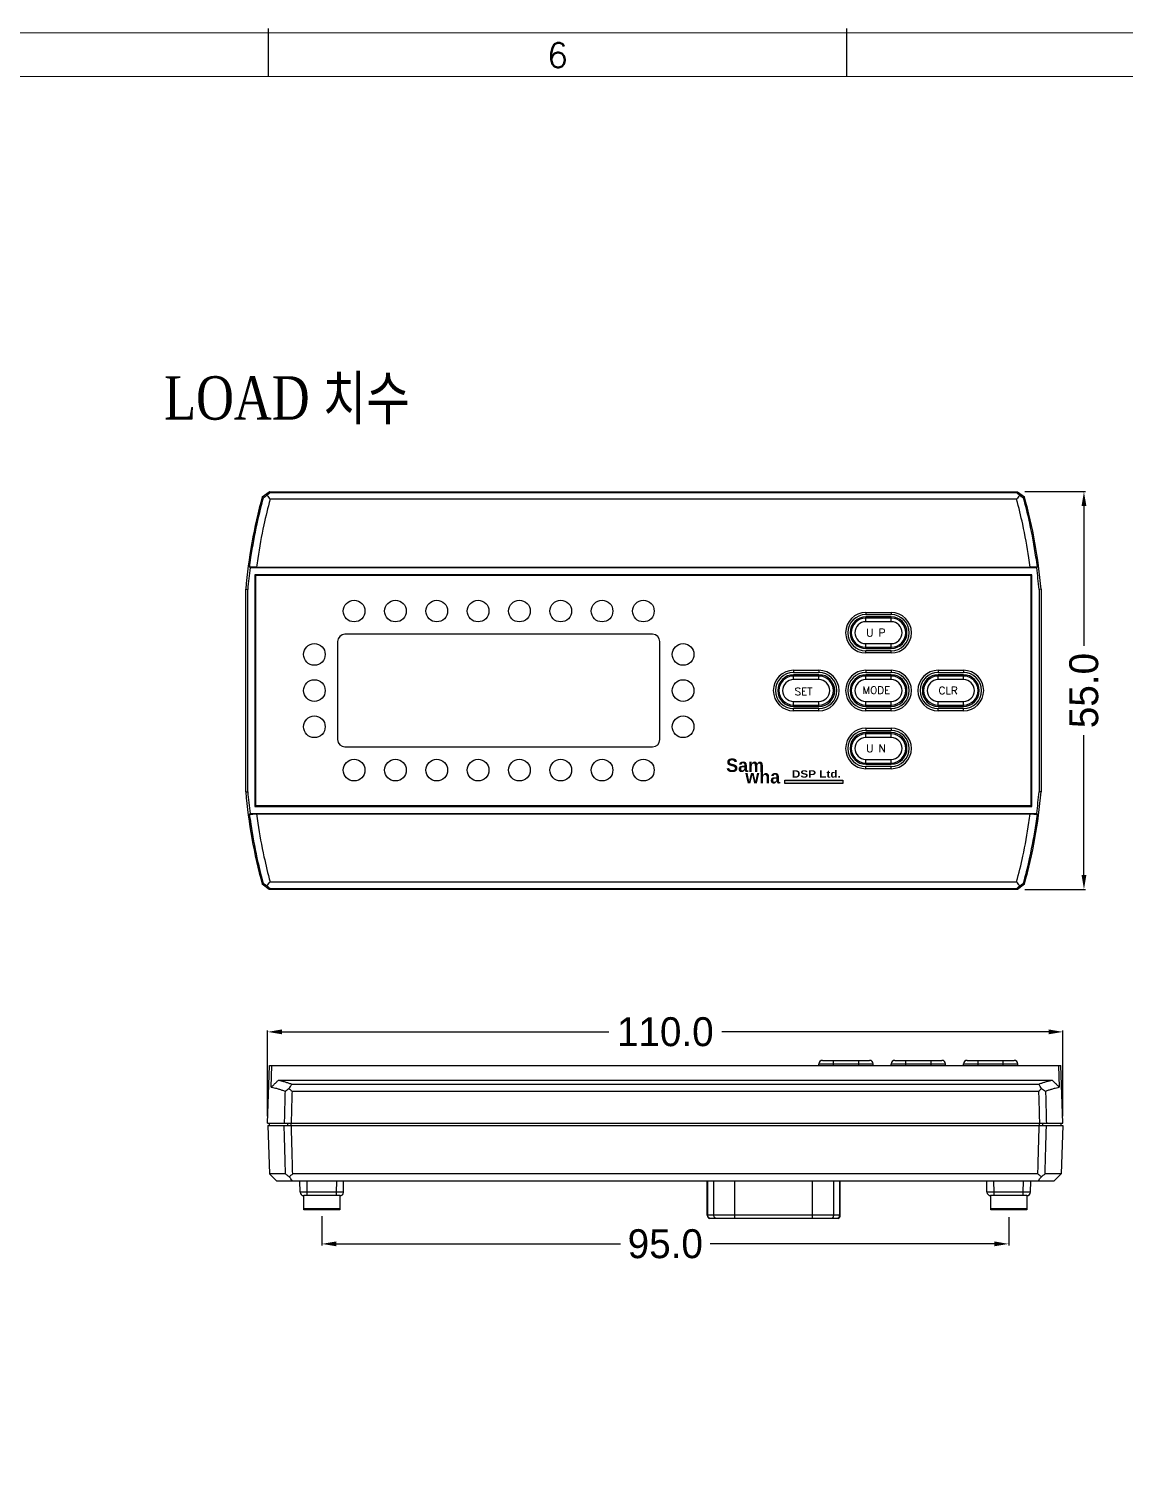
# Model space of a CAD drawing. Header units: millimetres. Extents: x 107 to 2900, y 85 to 3996.
# Drawn here: x 2292.1 to 2443.7, y 3731.3 to 3928.9 of the extents above; entities that cross this region are included whole.
import ezdxf
from ezdxf.enums import TextEntityAlignment as Align

# ---------------------------------------------------------------- set-up
doc = ezdxf.new("R2010")
doc.units = ezdxf.units.MM
for name, color, linetype in [('2', 7, 'Continuous'), ('20', 2, 'Continuous'), ('30', 3, 'Continuous'), ('70', 7, 'Continuous')]:
    doc.layers.add(name, color=color, linetype=linetype)
doc.styles.add('SIMPLEX', font='SIMPLEX')
doc.styles.add('SS', font='batang.ttc', dxfattribs={"width": 0.8})
doc.styles.get("Standard").update_dxf_attribs({"font": 'BareunDotumPro1.ttf'})
doc.styles.add('STYLE2', font='romant.shx')
doc.dimstyles.get("Standard").update_dxf_attribs({"dimtxt": 4, "dimasz": 2, "dimexe": 0.2, "dimexo": 1, "dimgap": 0.09, "dimtad": 0, "dimtoh": 1, "dimdec": 1, "dimzin": 0, "dimdsep": 46, "dimtxsty": 'Standard', "dimcen": -3, "dimadec": 0, "dimazin": 0, "dimtfac": 1, "dimtdec": 1, "dimtofl": 0, "dimtmove": 0, "dimatfit": 3, "dimfxl": 0, "dimtolj": 1, "dimtzin": 0, "dimarcsym": 0})

# ---------------------------------------------------------------- blocks, each defined once
blk = doc.blocks.new('*D43')
at = {"color": 0, "lineweight": -2}
for p, q in [((2429.87, 3864.91), (2438.26, 3864.91)), ((2438.06, 3862.91), (2438.06, 3843.59)), ((2438.06, 3811.91), (2438.06, 3831.22)), ((2429.87, 3809.91), (2438.26, 3809.91))]:
    blk.add_line(p, q, dxfattribs=at)
at = {"color": 0}
for points in [[(2438.4, 3862.91), (2437.73, 3862.91), (2438.06, 3864.91)], [(2437.73, 3811.91), (2438.4, 3811.91), (2438.06, 3809.91)]]:
    blk.add_solid(points, dxfattribs=at)
at = {"layer": 'Defpoints', "color": 0}
for p in [(2428.87, 3864.91), (2428.87, 3809.91), (2438.06, 3809.91)]:
    blk.add_point(p, dxfattribs=at)
at = {"color": 0, "insert": (2438.06, 3837.41), "char_height": 4, "attachment_point": 5, "rotation": 90}
blk.add_mtext('\\A1;55.0', dxfattribs=at)
blk = doc.blocks.new('*D44')
at = {"color": 0, "lineweight": -2}
for p, q in [((2325.16, 3778.58), (2325.16, 3790.42)), ((2327.16, 3790.22), (2372.36, 3790.22)), ((2433.16, 3790.22), (2387.97, 3790.22)), ((2435.16, 3778.58), (2435.16, 3790.42))]:
    blk.add_line(p, q, dxfattribs=at)
at = {"color": 0}
for points in [[(2327.16, 3790.56), (2327.16, 3789.89), (2325.16, 3790.22)], [(2433.16, 3789.89), (2433.16, 3790.56), (2435.16, 3790.22)]]:
    blk.add_solid(points, dxfattribs=at)
at = {"layer": 'Defpoints', "color": 0}
for p in [(2435.16, 3790.22), (2325.16, 3777.58), (2435.16, 3777.58)]:
    blk.add_point(p, dxfattribs=at)
at = {"color": 0, "insert": (2380.16, 3790.22), "char_height": 4, "attachment_point": 5}
blk.add_mtext('\\A1;110.0', dxfattribs=at)
blk = doc.blocks.new('*D45')
at = {"color": 0, "lineweight": -2}
for p, q in [((2332.66, 3764.74), (2332.66, 3760.71)), ((2427.66, 3764.6), (2427.66, 3760.71)), ((2334.66, 3760.91), (2373.98, 3760.91)), ((2425.66, 3760.91), (2386.35, 3760.91))]:
    blk.add_line(p, q, dxfattribs=at)
at = {"color": 0}
for points in [[(2334.66, 3761.25), (2334.66, 3760.58), (2332.66, 3760.91)], [(2425.66, 3760.58), (2425.66, 3761.25), (2427.66, 3760.91)]]:
    blk.add_solid(points, dxfattribs=at)
at = {"layer": 'Defpoints', "color": 0}
for p in [(2332.66, 3765.74), (2427.66, 3765.6), (2427.66, 3760.91)]:
    blk.add_point(p, dxfattribs=at)
at = {"color": 0, "insert": (2380.16, 3760.91), "char_height": 4, "attachment_point": 5}
blk.add_mtext('\\A1;95.0', dxfattribs=at)

msp = doc.modelspace()

# ---------------------------------------------------------------- hatches: boundary and pattern name
msp.add_hatch(color=5).paths.add_polyline_path([(2396.68, 3824.556), (2396.68, 3825.013), (2404.709, 3825.013), (2404.709, 3824.556)])

# ---------------------------------------------------------------- linework, layer by layer
at = {"color": 7, "linetype": 'Continuous'}
for p, q in [((2324.418, 3864.175), (2325.381, 3864.907)), ((2325.381, 3864.907), (2428.87, 3864.907)), ((2428.752, 3864.752), (2325.499, 3864.752)), ((2428.87, 3864.907), (2429.833, 3864.175)), ((2428.752, 3863.849), (2325.499, 3863.849)), ((2322.728, 3854.407), (2322.632, 3854.486)), ((2322.728, 3854.407), (2431.523, 3854.407)), ((2430.862, 3853.423), (2323.389, 3853.423)), ((2323.389, 3853.423), (2323.389, 3821.391)), ((2430.846, 3853.407), (2323.405, 3853.407)), ((2323.405, 3853.407), (2323.405, 3821.407)), ((2430.746, 3853.307), (2323.505, 3853.307)), ((2323.505, 3853.307), (2323.505, 3821.507)), ((2323.634, 3854.46), (2430.617, 3854.46)), ((2430.746, 3821.507), (2430.746, 3853.307)), ((2430.846, 3821.407), (2430.846, 3853.407)), ((2430.862, 3821.391), (2430.862, 3853.423)), ((2431.619, 3854.486), (2431.523, 3854.407)), ((2322.126, 3823.407), (2322.126, 3851.407)), ((2322.126, 3851.407), (2322.405, 3851.395)), ((2322.405, 3823.419), (2322.405, 3851.395)), ((2432.126, 3851.407), (2431.846, 3851.395)), ((2431.846, 3851.395), (2431.846, 3823.419)), ((2432.126, 3851.407), (2432.126, 3823.407)), ((2407.899, 3848.207), (2411.399, 3848.207)), ((2407.899, 3848.207), (2407.899, 3847.907)), ((2407.899, 3847.907), (2411.399, 3847.907)), ((2411.399, 3847.596), (2407.899, 3847.596)), ((2407.899, 3846.92), (2407.899, 3847.596)), ((2411.399, 3847.42), (2407.899, 3847.42)), ((2411.399, 3846.92), (2407.899, 3846.92)), ((2411.399, 3848.207), (2411.399, 3847.907)), ((2411.399, 3846.92), (2411.399, 3847.596)), ((2378.403, 3845.184), (2335.848, 3845.184)), ((2334.848, 3844.184), (2334.848, 3830.63)), ((2379.403, 3830.63), (2379.403, 3844.184)), ((2407.899, 3843.894), (2411.399, 3843.894)), ((2407.899, 3843.219), (2407.899, 3843.894)), ((2407.899, 3843.394), (2411.399, 3843.394)), ((2407.899, 3843.219), (2411.399, 3843.219)), ((2411.399, 3842.907), (2407.899, 3842.907)), ((2407.899, 3842.607), (2407.899, 3842.907)), ((2411.399, 3843.219), (2411.399, 3843.894)), ((2411.399, 3842.607), (2411.399, 3842.907)), ((2411.399, 3842.607), (2407.899, 3842.607)), ((2397.899, 3840.207), (2401.399, 3840.207)), ((2397.899, 3840.207), (2397.899, 3839.907)), ((2397.899, 3839.907), (2401.399, 3839.907)), ((2401.399, 3839.596), (2397.899, 3839.596)), ((2397.899, 3838.92), (2397.899, 3839.596)), ((2401.399, 3839.42), (2397.899, 3839.42)), ((2401.399, 3838.92), (2397.899, 3838.92)), ((2401.399, 3840.207), (2401.399, 3839.907)), ((2401.399, 3838.92), (2401.399, 3839.596)), ((2407.899, 3840.207), (2411.399, 3840.207)), ((2407.899, 3840.207), (2407.899, 3839.907)), ((2407.899, 3839.907), (2411.399, 3839.907)), ((2411.399, 3839.596), (2407.899, 3839.596)), ((2407.899, 3838.92), (2407.899, 3839.596)), ((2411.399, 3839.42), (2407.899, 3839.42)), ((2411.399, 3838.92), (2407.899, 3838.92)), ((2411.399, 3840.207), (2411.399, 3839.907)), ((2411.399, 3838.92), (2411.399, 3839.596)), ((2417.899, 3840.207), (2421.399, 3840.207)), ((2417.899, 3840.207), (2417.899, 3839.907)), ((2417.899, 3839.907), (2421.399, 3839.907)), ((2421.399, 3839.596), (2417.899, 3839.596)), ((2417.899, 3838.92), (2417.899, 3839.596)), ((2421.399, 3839.42), (2417.899, 3839.42)), ((2421.399, 3838.92), (2417.899, 3838.92)), ((2421.399, 3840.207), (2421.399, 3839.907)), ((2421.399, 3838.92), (2421.399, 3839.596)), ((2397.899, 3835.894), (2401.399, 3835.894)), ((2397.899, 3835.219), (2397.899, 3835.894)), ((2397.899, 3835.394), (2401.399, 3835.394)), ((2397.899, 3835.219), (2401.399, 3835.219)), ((2401.399, 3834.907), (2397.899, 3834.907)), ((2397.899, 3834.607), (2397.899, 3834.907)), ((2401.399, 3835.219), (2401.399, 3835.894)), ((2401.399, 3834.607), (2401.399, 3834.907)), ((2407.899, 3835.894), (2411.399, 3835.894)), ((2407.899, 3835.219), (2407.899, 3835.894)), ((2407.899, 3835.394), (2411.399, 3835.394)), ((2407.899, 3835.219), (2411.399, 3835.219)), ((2411.399, 3834.907), (2407.899, 3834.907)), ((2407.899, 3834.607), (2407.899, 3834.907)), ((2411.399, 3835.219), (2411.399, 3835.894)), ((2411.399, 3834.607), (2411.399, 3834.907)), ((2417.899, 3835.894), (2421.399, 3835.894)), ((2417.899, 3835.219), (2417.899, 3835.894)), ((2417.899, 3835.394), (2421.399, 3835.394)), ((2417.899, 3835.219), (2421.399, 3835.219)), ((2421.399, 3834.907), (2417.899, 3834.907)), ((2417.899, 3834.607), (2417.899, 3834.907)), ((2421.399, 3835.219), (2421.399, 3835.894)), ((2421.399, 3834.607), (2421.399, 3834.907)), ((2401.399, 3834.607), (2397.899, 3834.607)), ((2411.399, 3834.607), (2407.899, 3834.607)), ((2421.399, 3834.607), (2417.899, 3834.607)), ((2407.899, 3832.207), (2411.399, 3832.207)), ((2407.899, 3832.207), (2407.899, 3831.907)), ((2407.899, 3831.907), (2411.399, 3831.907)), ((2411.399, 3831.596), (2407.899, 3831.596)), ((2407.899, 3830.92), (2407.899, 3831.596)), ((2411.399, 3831.42), (2407.899, 3831.42)), ((2411.399, 3830.92), (2407.899, 3830.92)), ((2411.399, 3832.207), (2411.399, 3831.907)), ((2411.399, 3830.92), (2411.399, 3831.596)), ((2335.848, 3829.63), (2378.403, 3829.63)), ((2407.899, 3827.894), (2411.399, 3827.894)), ((2407.899, 3827.219), (2407.899, 3827.894)), ((2407.899, 3827.394), (2411.399, 3827.394)), ((2407.899, 3827.219), (2411.399, 3827.219)), ((2411.399, 3827.219), (2411.399, 3827.894)), ((2411.399, 3826.907), (2407.899, 3826.907)), ((2407.899, 3826.607), (2407.899, 3826.907)), ((2411.399, 3826.607), (2407.899, 3826.607)), ((2411.399, 3826.607), (2411.399, 3826.907)), ((2322.126, 3823.407), (2322.405, 3823.419)), ((2432.126, 3823.407), (2431.846, 3823.419)), ((2323.389, 3821.391), (2430.862, 3821.391)), ((2323.405, 3821.407), (2430.846, 3821.407)), ((2323.505, 3821.507), (2430.746, 3821.507)), ((2322.632, 3820.329), (2322.728, 3820.407)), ((2322.728, 3820.407), (2431.523, 3820.407)), ((2323.634, 3820.354), (2430.617, 3820.354)), ((2431.523, 3820.407), (2431.619, 3820.329)), ((2325.381, 3809.907), (2324.418, 3810.64)), ((2428.87, 3809.907), (2325.381, 3809.907)), ((2325.499, 3810.965), (2428.752, 3810.965)), ((2325.499, 3810.062), (2428.752, 3810.062)), ((2429.833, 3810.64), (2428.87, 3809.907)), ((2325.161, 3777.584), (2325.44, 3785.584)), ((2325.44, 3785.584), (2434.882, 3785.584)), ((2325.668, 3782.588), (2325.763, 3785.584)), ((2401.393, 3785.584), (2401.398, 3785.797)), ((2401.398, 3785.797), (2408.924, 3785.797)), ((2401.898, 3786.284), (2408.424, 3786.284)), ((2403.411, 3785.584), (2403.411, 3786.284)), ((2406.911, 3785.584), (2406.911, 3786.284)), ((2408.929, 3785.584), (2408.924, 3785.797)), ((2411.393, 3785.584), (2411.398, 3785.797)), ((2411.398, 3785.797), (2418.924, 3785.797)), ((2411.898, 3786.284), (2418.424, 3786.284)), ((2413.411, 3785.584), (2413.411, 3786.284)), ((2416.911, 3785.584), (2416.911, 3786.284)), ((2418.929, 3785.584), (2418.924, 3785.797)), ((2421.393, 3785.584), (2421.398, 3785.797)), ((2421.398, 3785.797), (2428.924, 3785.797)), ((2421.898, 3786.284), (2428.424, 3786.284)), ((2423.411, 3785.584), (2423.411, 3786.284)), ((2426.911, 3785.584), (2426.911, 3786.284)), ((2428.929, 3785.584), (2428.924, 3785.797)), ((2434.559, 3785.584), (2434.654, 3782.588)), ((2435.161, 3777.584), (2434.882, 3785.584)), ((2326.669, 3783.551), (2433.653, 3783.551)), ((2328.535, 3782.991), (2431.787, 3782.991)), ((2328.535, 3782.03), (2431.787, 3782.03)), ((2325.161, 3777.584), (2435.161, 3777.584)), ((2325.409, 3777.284), (2325.409, 3777.584)), ((2327.935, 3777.284), (2327.935, 3777.584)), ((2328.417, 3777.284), (2328.417, 3777.584)), ((2431.905, 3777.284), (2431.905, 3777.584)), ((2432.387, 3777.284), (2432.387, 3777.584)), ((2434.913, 3777.284), (2434.913, 3777.584)), ((2325.171, 3777.284), (2435.15, 3777.284)), ((2325.171, 3777.284), (2325.405, 3770.583)), ((2435.15, 3777.284), (2434.916, 3770.583)), ((2325.405, 3770.583), (2326.44, 3769.584)), ((2327.632, 3770.583), (2325.405, 3770.583)), ((2431.692, 3770.583), (2328.63, 3770.583)), ((2434.916, 3770.583), (2432.69, 3770.583)), ((2434.916, 3770.583), (2433.882, 3769.584)), ((2433.882, 3769.584), (2326.44, 3769.584)), ((2329.648, 3768.071), (2329.609, 3769.584)), ((2330.648, 3768.071), (2330.608, 3769.584)), ((2334.674, 3768.071), (2330.648, 3768.071)), ((2330.648, 3767.584), (2330.648, 3768.071)), ((2334.674, 3768.071), (2334.714, 3769.584)), ((2334.674, 3767.584), (2334.674, 3768.071)), ((2385.954, 3764.894), (2385.954, 3769.584)), ((2386.035, 3764.894), (2386.035, 3769.584)), ((2386.864, 3764.894), (2386.864, 3769.584)), ((2389.783, 3764.436), (2389.783, 3769.584)), ((2400.538, 3764.436), (2400.538, 3769.584)), ((2403.458, 3764.894), (2403.458, 3769.584)), ((2404.287, 3764.894), (2404.287, 3769.584)), ((2404.367, 3764.894), (2404.367, 3769.584)), ((2424.648, 3768.071), (2424.609, 3769.584)), ((2425.648, 3768.071), (2425.608, 3769.584)), ((2425.648, 3767.584), (2425.648, 3768.071)), ((2429.674, 3768.071), (2425.648, 3768.071)), ((2429.674, 3768.071), (2429.714, 3769.584)), ((2429.674, 3767.584), (2429.674, 3768.071)), ((2430.674, 3768.071), (2430.713, 3769.584)), ((2335.174, 3767.584), (2330.148, 3767.584)), ((2330.161, 3765.602), (2330.161, 3767.584)), ((2335.161, 3765.744), (2330.161, 3765.744)), ((2335.161, 3767.584), (2335.161, 3765.602)), ((2430.174, 3767.584), (2425.148, 3767.584)), ((2425.161, 3765.602), (2425.161, 3767.584)), ((2430.161, 3765.744), (2425.161, 3765.744)), ((2430.161, 3767.584), (2430.161, 3765.602)), ((2335.161, 3765.602), (2330.161, 3765.602)), ((2404.367, 3764.894), (2385.954, 3764.894)), ((2404.067, 3764.436), (2386.254, 3764.436)), ((2430.161, 3765.602), (2425.161, 3765.602))]:
    msp.add_line(p, q, dxfattribs=at)
at = {"color": 5}
for p, q in [((2396.68, 3825.013), (2404.709, 3825.013)), ((2396.68, 3824.556), (2396.68, 3825.013)), ((2404.709, 3825.013), (2404.709, 3824.556)), ((2404.709, 3824.556), (2396.68, 3824.556))]:
    msp.add_line(p, q, dxfattribs=at)
at = {"color": 7, "linetype": 'Continuous'}
for centre in [(2337.126, 3848.407), (2342.84, 3848.407), (2348.554, 3848.407), (2354.268, 3848.407), (2359.982, 3848.407), (2365.696, 3848.407), (2371.41, 3848.407), (2377.126, 3848.407), (2331.626, 3842.407), (2382.626, 3842.407), (2331.626, 3837.407), (2382.626, 3837.407), (2331.626, 3832.407), (2382.626, 3832.407), (2337.126, 3826.407), (2342.84, 3826.407), (2348.554, 3826.407), (2354.268, 3826.407), (2359.982, 3826.407), (2365.696, 3826.407), (2371.41, 3826.407), (2377.126, 3826.407)]:
    msp.add_circle(centre, 1.5, dxfattribs=at)
for centre, radius, start, end in [((2391.874, 3845.472), 70, 164.50361, 175.13646), ((2362.378, 3845.472), 70, 4.86354, 15.49639), ((2391.874, 3845.472), 69.721, 172.63721, 175.12672), ((2362.378, 3845.472), 69.721, 4.87328, 7.36279), ((2407.899, 3845.407), 2.8, 90, 270), ((2407.899, 3845.407), 2.5, 90, 270), ((2407.899, 3845.407), 2.189, 90, 270), ((2407.899, 3845.407), 2.013, 90, 270), ((2407.899, 3845.407), 1.513, 90, 270), ((2411.399, 3845.407), 2.8, 270, 90), ((2411.399, 3845.407), 2.5, 270, 90), ((2411.399, 3845.407), 2.189, 270, 90), ((2411.399, 3845.407), 2.013, 270, 90), ((2411.399, 3845.407), 1.513, 270, 90), ((2335.848, 3844.184), 1, 90, 180), ((2378.403, 3844.184), 1, 0, 90), ((2397.899, 3837.407), 2.8, 90, 270), ((2397.899, 3837.407), 2.5, 90, 270), ((2397.899, 3837.407), 2.189, 90, 270), ((2397.899, 3837.407), 2.013, 90, 270), ((2397.899, 3837.407), 1.513, 90, 270), ((2401.399, 3837.407), 2.8, 270, 90), ((2401.399, 3837.407), 2.5, 270, 90), ((2401.399, 3837.407), 2.189, 270, 90), ((2401.399, 3837.407), 2.013, 270, 90), ((2401.399, 3837.407), 1.513, 270, 90), ((2407.899, 3837.407), 2.8, 90, 270), ((2407.899, 3837.407), 2.5, 90, 270), ((2407.899, 3837.407), 2.189, 90, 270), ((2407.899, 3837.407), 2.013, 90, 270), ((2407.899, 3837.407), 1.513, 90, 270), ((2411.399, 3837.407), 2.8, 270, 90), ((2411.399, 3837.407), 2.5, 270, 90), ((2411.399, 3837.407), 2.189, 270, 90), ((2411.399, 3837.407), 2.013, 270, 90), ((2411.399, 3837.407), 1.513, 270, 90), ((2417.899, 3837.407), 2.8, 90, 270), ((2417.899, 3837.407), 2.5, 90, 270), ((2417.899, 3837.407), 2.189, 90, 270), ((2417.899, 3837.407), 2.013, 90, 270), ((2417.899, 3837.407), 1.513, 90, 270), ((2421.399, 3837.407), 2.8, 270, 90), ((2421.399, 3837.407), 2.5, 270, 90), ((2421.399, 3837.407), 2.189, 270, 90), ((2421.399, 3837.407), 2.013, 270, 90), ((2421.399, 3837.407), 1.513, 270, 90), ((2407.899, 3829.407), 2.8, 90, 270), ((2407.899, 3829.407), 2.5, 90, 270), ((2407.899, 3829.407), 2.189, 90, 270), ((2407.899, 3829.407), 2.013, 90, 270), ((2407.899, 3829.407), 1.513, 90, 270), ((2411.399, 3829.407), 2.8, 270, 90), ((2411.399, 3829.407), 2.5, 270, 90), ((2411.399, 3829.407), 2.189, 270, 90), ((2411.399, 3829.407), 2.013, 270, 90), ((2411.399, 3829.407), 1.513, 270, 90), ((2335.848, 3830.63), 1, 180, 270), ((2378.403, 3830.63), 1, 270, 0), ((2391.874, 3829.342), 70, 184.86354, 195.49639), ((2391.874, 3829.342), 69.721, 184.87328, 187.36279), ((2362.378, 3829.342), 70, 344.50361, 355.13646), ((2362.378, 3829.342), 69.721, 352.63721, 355.12672), ((2401.898, 3785.784), 0.5, 90, 178.5), ((2408.424, 3785.784), 0.5, 1.5, 90), ((2411.898, 3785.784), 0.5, 90, 178.5), ((2418.424, 3785.784), 0.5, 1.5, 90), ((2421.898, 3785.784), 0.5, 90, 178.5), ((2428.424, 3785.784), 0.5, 1.5, 90), ((2330.148, 3768.084), 0.5, 181.49994, 269.99767), ((2335.174, 3768.084), 0.5, 270, 351.74066), ((2425.148, 3768.084), 0.5, 181.49994, 269.99767), ((2430.174, 3768.084), 0.5, 270, 358.5), ((2386.454, 3764.894), 0.5, 180, 246.42182), ((2403.867, 3764.894), 0.5, 293.57818, 0)]:
    msp.add_arc(centre, radius, start, end, dxfattribs=at)
for points, knots in [([(2325.499, 3864.752), (2325.429, 3864.695), (2325.287, 3864.58), (2325.146, 3864.466), (2325.075, 3864.408)], [0, 0, 0, 0, 0.27306408, 0.54609995, 0.54609995, 0.54609995, 0.54609995]), ([(2325.499, 3864.752), (2325.486, 3864.769), (2325.46, 3864.804), (2325.421, 3864.855), (2325.394, 3864.89), (2325.381, 3864.907)], [0, 0, 0, 0, 0.06508445, 0.13013068, 0.19513873, 0.19513873, 0.19513873, 0.19513873]), ([(2428.752, 3864.752), (2428.765, 3864.769), (2428.791, 3864.804), (2428.831, 3864.855), (2428.857, 3864.89), (2428.87, 3864.907)], [0, 0, 0, 0, 0.06508445, 0.13013068, 0.19513873, 0.19513873, 0.19513873, 0.19513873]), ([(2429.176, 3864.408), (2429.105, 3864.466), (2428.964, 3864.58), (2428.822, 3864.695), (2428.752, 3864.752)], [0, 0, 0, 0, 0.27303979, 0.54610736, 0.54610736, 0.54610736, 0.54610736]), ([(2324.536, 3864.018), (2324.215, 3862.838), (2323.549, 3860.111), (2322.966, 3856.919), (2322.688, 3854.919), (2322.632, 3854.486)], [0, 0, 0, 0, 3.6677885, 8.4169111, 9.7267267, 9.7267267, 9.7267267, 9.7267267]), ([(2325.499, 3863.849), (2325.183, 3862.677), (2324.526, 3859.967), (2323.957, 3856.823), (2323.686, 3854.863), (2323.634, 3854.46)], [0, 0, 0, 0, 3.6423073, 8.3593355, 9.5780102, 9.5780102, 9.5780102, 9.5780102]), ([(2324.536, 3864.018), (2324.523, 3864.035), (2324.497, 3864.07), (2324.457, 3864.123), (2324.431, 3864.157), (2324.418, 3864.175)], [0, 0, 0, 0, 0.06543471, 0.13083047, 0.19618732, 0.19618732, 0.19618732, 0.19618732]), ([(2325.075, 3864.408), (2324.985, 3864.343), (2324.806, 3864.213), (2324.626, 3864.083), (2324.536, 3864.018)], [0, 0, 0, 0, 0.3322153, 0.6655955, 0.6655955, 0.6655955, 0.6655955]), ([(2325.075, 3864.408), (2325.145, 3864.315), (2325.287, 3864.128), (2325.428, 3863.942), (2325.499, 3863.849)], [0, 0, 0, 0, 0.35076791, 0.70220082, 0.70220082, 0.70220082, 0.70220082]), ([(2429.176, 3864.408), (2429.106, 3864.315), (2428.965, 3864.128), (2428.823, 3863.942), (2428.752, 3863.849)], [0, 0, 0, 0, 0.35076792, 0.70220059, 0.70220059, 0.70220059, 0.70220059]), ([(2430.617, 3854.46), (2430.561, 3854.892), (2430.285, 3856.88), (2429.712, 3860.024), (2429.06, 3862.705), (2428.752, 3863.849)], [0, 0, 0, 0, 1.3054452, 6.0224598, 9.5780348, 9.5780348, 9.5780348, 9.5780348]), ([(2429.715, 3864.018), (2429.625, 3864.083), (2429.446, 3864.213), (2429.266, 3864.343), (2429.176, 3864.408)], [0, 0, 0, 0, 0.33335392, 0.66558809, 0.66558809, 0.66558809, 0.66558809]), ([(2429.715, 3864.018), (2429.728, 3864.035), (2429.754, 3864.07), (2429.794, 3864.123), (2429.82, 3864.157), (2429.833, 3864.175)], [0, 0, 0, 0, 0.06543478, 0.1308306, 0.19618752, 0.19618752, 0.19618752, 0.19618752]), ([(2431.619, 3854.486), (2431.559, 3854.947), (2431.276, 3856.977), (2430.69, 3860.168), (2430.029, 3862.866), (2429.715, 3864.018)], [0, 0, 0, 0, 1.3971681, 6.1462931, 9.7267512, 9.7267512, 9.7267512, 9.7267512]), ([(2323.634, 3854.46), (2323.523, 3854.463), (2323.301, 3854.469), (2322.967, 3854.477), (2322.744, 3854.483), (2322.632, 3854.486)], [0, 0, 0, 0, 0.333382, 0.6673162, 1.001803, 1.001803, 1.001803, 1.001803]), ([(2431.619, 3854.486), (2431.507, 3854.483), (2431.285, 3854.477), (2430.951, 3854.469), (2430.728, 3854.463), (2430.617, 3854.46)], [0, 0, 0, 0, 0.3344843, 0.6684166, 1.0017972, 1.0017972, 1.0017972, 1.0017972]), ([(2322.632, 3820.329), (2322.744, 3820.332), (2322.967, 3820.337), (2323.301, 3820.346), (2323.523, 3820.351), (2323.634, 3820.354)], [0, 0, 0, 0, 0.3344843, 0.6684166, 1.0017973, 1.0017973, 1.0017973, 1.0017973]), ([(2322.632, 3820.329), (2322.692, 3819.867), (2322.975, 3817.838), (2323.562, 3814.646), (2324.223, 3811.948), (2324.536, 3810.796)], [0, 0, 0, 0, 1.3971756, 6.1462986, 9.7267512, 9.7267512, 9.7267512, 9.7267512]), ([(2323.634, 3820.354), (2323.69, 3819.922), (2323.966, 3817.934), (2324.539, 3814.79), (2325.191, 3812.11), (2325.499, 3810.965)], [0, 0, 0, 0, 1.3054526, 6.0224652, 9.5780348, 9.5780348, 9.5780348, 9.5780348]), ([(2428.752, 3810.965), (2429.068, 3812.138), (2429.725, 3814.847), (2430.294, 3817.991), (2430.565, 3819.951), (2430.617, 3820.354)], [0, 0, 0, 0, 3.642302, 8.359328, 9.5780102, 9.5780102, 9.5780102, 9.5780102]), ([(2429.715, 3810.796), (2430.036, 3811.976), (2430.702, 3814.703), (2431.285, 3817.895), (2431.563, 3819.896), (2431.619, 3820.329)], [0, 0, 0, 0, 3.6677831, 8.4169036, 9.7267267, 9.7267267, 9.7267267, 9.7267267]), ([(2430.617, 3820.354), (2430.728, 3820.351), (2430.951, 3820.346), (2431.285, 3820.337), (2431.507, 3820.332), (2431.619, 3820.329)], [0, 0, 0, 0, 0.333382, 0.6673162, 1.0018031, 1.0018031, 1.0018031, 1.0018031]), ([(2324.536, 3810.796), (2324.523, 3810.779), (2324.497, 3810.744), (2324.457, 3810.692), (2324.431, 3810.657), (2324.418, 3810.64)], [0, 0, 0, 0, 0.06543477, 0.1308306, 0.19618752, 0.19618752, 0.19618752, 0.19618752]), ([(2324.536, 3810.796), (2324.626, 3810.731), (2324.806, 3810.601), (2324.985, 3810.471), (2325.075, 3810.406)], [0, 0, 0, 0, 0.33334782, 0.66558814, 0.66558814, 0.66558814, 0.66558814]), ([(2325.075, 3810.406), (2325.145, 3810.499), (2325.287, 3810.686), (2325.428, 3810.872), (2325.499, 3810.965)], [0, 0, 0, 0, 0.35076796, 0.70220059, 0.70220059, 0.70220059, 0.70220059]), ([(2325.075, 3810.406), (2325.146, 3810.349), (2325.287, 3810.234), (2325.429, 3810.12), (2325.499, 3810.062)], [0, 0, 0, 0, 0.27303975, 0.54610731, 0.54610731, 0.54610731, 0.54610731]), ([(2325.499, 3810.062), (2325.486, 3810.045), (2325.46, 3810.011), (2325.421, 3809.959), (2325.394, 3809.924), (2325.381, 3809.907)], [0, 0, 0, 0, 0.06508445, 0.13013068, 0.19513873, 0.19513873, 0.19513873, 0.19513873]), ([(2429.176, 3810.406), (2429.106, 3810.499), (2428.965, 3810.686), (2428.823, 3810.872), (2428.752, 3810.965)], [0, 0, 0, 0, 0.35076796, 0.70220082, 0.70220082, 0.70220082, 0.70220082]), ([(2428.752, 3810.062), (2428.822, 3810.12), (2428.964, 3810.234), (2429.105, 3810.349), (2429.176, 3810.406)], [0, 0, 0, 0, 0.27306405, 0.54609989, 0.54609989, 0.54609989, 0.54609989]), ([(2428.752, 3810.062), (2428.765, 3810.045), (2428.791, 3810.011), (2428.831, 3809.959), (2428.857, 3809.924), (2428.87, 3809.907)], [0, 0, 0, 0, 0.06508445, 0.13013068, 0.19513873, 0.19513873, 0.19513873, 0.19513873]), ([(2429.176, 3810.406), (2429.266, 3810.471), (2429.445, 3810.601), (2429.625, 3810.731), (2429.715, 3810.796)], [0, 0, 0, 0, 0.33219008, 0.66559555, 0.66559555, 0.66559555, 0.66559555]), ([(2429.715, 3810.796), (2429.728, 3810.779), (2429.754, 3810.744), (2429.794, 3810.692), (2429.82, 3810.657), (2429.833, 3810.64)], [0, 0, 0, 0, 0.06543471, 0.13083046, 0.19618732, 0.19618732, 0.19618732, 0.19618732]), ([(2325.668, 3782.588), (2325.779, 3782.696), (2326.002, 3782.91), (2326.336, 3783.231), (2326.558, 3783.445), (2326.669, 3783.551)], [0, 0, 0, 0, 0.4638742, 0.92698, 1.3893181, 1.3893181, 1.3893181, 1.3893181]), ([(2326.669, 3783.551), (2326.698, 3783.546), (2326.758, 3783.535), (2326.947, 3783.495), (2327.262, 3783.413), (2327.675, 3783.286), (2328.109, 3783.142), (2328.388, 3783.044), (2328.535, 3782.991)], [0, 0, 0, 0, 0.0883939, 0.1832397, 0.579594, 1.062037, 1.4813685, 1.949682, 1.949682, 1.949682, 1.949682]), ([(2431.787, 3782.991), (2431.937, 3783.045), (2432.223, 3783.145), (2432.661, 3783.291), (2433.076, 3783.417), (2433.386, 3783.498), (2433.57, 3783.536), (2433.625, 3783.547), (2433.653, 3783.551)], [0, 0, 0, 0, 0.4791461, 0.9068886, 1.3861873, 1.7794171, 1.8673551, 1.9496761, 1.9496761, 1.9496761, 1.9496761]), ([(2433.653, 3783.551), (2433.764, 3783.445), (2433.986, 3783.231), (2434.32, 3782.91), (2434.543, 3782.696), (2434.654, 3782.588)], [0, 0, 0, 0, 0.4623399, 0.9254484, 1.3893261, 1.3893261, 1.3893261, 1.3893261]), ([(2325.668, 3782.588), (2325.699, 3782.583), (2325.763, 3782.571), (2325.959, 3782.531), (2326.279, 3782.449), (2326.699, 3782.324), (2327.139, 3782.18), (2327.422, 3782.083), (2327.571, 3782.031)], [0, 0, 0, 0, 0.0945385, 0.1965339, 0.598157, 1.0867764, 1.5113342, 1.9854014, 1.9854014, 1.9854014, 1.9854014]), ([(2327.571, 3782.031), (2327.558, 3781.536), (2327.532, 3780.548), (2327.493, 3779.066), (2327.467, 3778.078), (2327.454, 3777.584)], [0, 0, 0, 0, 1.4832931, 2.9660374, 4.448233, 4.448233, 4.448233, 4.448233]), ([(2327.571, 3782.031), (2327.661, 3782.092), (2327.841, 3782.214), (2328.021, 3782.336), (2328.11, 3782.396)], [0, 0, 0, 0, 0.32648622, 0.65117089, 0.65117089, 0.65117089, 0.65117089]), ([(2328.11, 3782.396), (2328.181, 3782.495), (2328.322, 3782.694), (2328.464, 3782.892), (2328.535, 3782.991)], [0, 0, 0, 0, 0.36513035, 0.73087841, 0.73087841, 0.73087841, 0.73087841]), ([(2328.11, 3782.396), (2328.181, 3782.335), (2328.323, 3782.213), (2328.464, 3782.091), (2328.535, 3782.03)], [0, 0, 0, 0, 0.28004829, 0.56012383, 0.56012383, 0.56012383, 0.56012383]), ([(2328.535, 3782.03), (2328.522, 3781.536), (2328.495, 3780.548), (2328.456, 3779.066), (2328.43, 3778.078), (2328.417, 3777.584)], [0, 0, 0, 0, 1.483251, 2.9659532, 4.4481067, 4.4481067, 4.4481067, 4.4481067]), ([(2432.211, 3782.396), (2432.141, 3782.495), (2432, 3782.694), (2431.858, 3782.892), (2431.787, 3782.991)], [0, 0, 0, 0, 0.36513047, 0.7308791, 0.7308791, 0.7308791, 0.7308791]), ([(2431.787, 3782.03), (2431.858, 3782.091), (2431.999, 3782.213), (2432.141, 3782.335), (2432.211, 3782.396)], [0, 0, 0, 0, 0.28007195, 0.56011622, 0.56011622, 0.56011622, 0.56011622]), ([(2431.787, 3782.03), (2431.8, 3781.536), (2431.826, 3780.548), (2431.866, 3779.066), (2431.892, 3778.078), (2431.905, 3777.584)], [0, 0, 0, 0, 1.483251, 2.9659532, 4.4481067, 4.4481067, 4.4481067, 4.4481067]), ([(2432.211, 3782.396), (2432.301, 3782.336), (2432.481, 3782.214), (2432.661, 3782.092), (2432.751, 3782.031)], [0, 0, 0, 0, 0.32463412, 0.65117549, 0.65117549, 0.65117549, 0.65117549]), ([(2432.751, 3782.031), (2432.903, 3782.084), (2433.192, 3782.184), (2433.637, 3782.328), (2434.058, 3782.454), (2434.375, 3782.534), (2434.565, 3782.573), (2434.625, 3782.583), (2434.654, 3782.588)], [0, 0, 0, 0, 0.4850329, 0.9181107, 1.4035531, 1.8020183, 1.8969854, 1.9853998, 1.9853998, 1.9853998, 1.9853998]), ([(2432.751, 3782.031), (2432.764, 3781.536), (2432.79, 3780.548), (2432.829, 3779.066), (2432.855, 3778.078), (2432.868, 3777.584)], [0, 0, 0, 0, 1.4832916, 2.9660344, 4.4482285, 4.4482285, 4.4482285, 4.4482285]), ([(2327.632, 3770.583), (2327.619, 3771.082), (2327.582, 3772.476), (2327.522, 3774.709), (2327.476, 3776.444), (2327.454, 3777.284)], [0, 0, 0, 0, 1.4960764, 4.1828201, 6.7030277, 6.7030277, 6.7030277, 6.7030277]), ([(2328.63, 3770.583), (2328.617, 3771.082), (2328.579, 3772.476), (2328.52, 3774.709), (2328.474, 3776.444), (2328.452, 3777.284)], [0, 0, 0, 0, 1.4960144, 4.1827656, 6.7029803, 6.7029803, 6.7029803, 6.7029803]), ([(2431.692, 3770.583), (2431.705, 3771.082), (2431.742, 3772.476), (2431.802, 3774.709), (2431.848, 3776.444), (2431.87, 3777.284)], [0, 0, 0, 0, 1.4960144, 4.1827656, 6.7029803, 6.7029803, 6.7029803, 6.7029803]), ([(2432.69, 3770.583), (2432.703, 3771.082), (2432.74, 3772.476), (2432.799, 3774.709), (2432.845, 3776.444), (2432.868, 3777.284)], [0, 0, 0, 0, 1.496093, 4.1828367, 6.7030443, 6.7030443, 6.7030443, 6.7030443]), ([(2327.632, 3770.583), (2327.688, 3770.541), (2327.802, 3770.456), (2327.972, 3770.33), (2328.085, 3770.246), (2328.142, 3770.204)], [0, 0, 0, 0, 0.21271724, 0.42472805, 0.6360704, 0.6360704, 0.6360704, 0.6360704]), ([(2328.142, 3770.204), (2328.196, 3770.246), (2328.305, 3770.33), (2328.467, 3770.457), (2328.576, 3770.541), (2328.63, 3770.583)], [0, 0, 0, 0, 0.20606793, 0.41215137, 0.61825033, 0.61825033, 0.61825033, 0.61825033]), ([(2328.63, 3769.584), (2328.576, 3769.653), (2328.467, 3769.79), (2328.305, 3769.996), (2328.196, 3770.134), (2328.142, 3770.204)], [0, 0, 0, 0, 0.26208204, 0.5249534, 0.78865361, 0.78865361, 0.78865361, 0.78865361]), ([(2431.692, 3770.583), (2431.746, 3770.541), (2431.855, 3770.457), (2432.017, 3770.33), (2432.126, 3770.246), (2432.18, 3770.204)], [0, 0, 0, 0, 0.2061083, 0.41220109, 0.61827836, 0.61827836, 0.61827836, 0.61827836]), ([(2431.692, 3769.584), (2431.746, 3769.653), (2431.855, 3769.79), (2432.017, 3769.996), (2432.126, 3770.134), (2432.18, 3770.204)], [0, 0, 0, 0, 0.26208791, 0.52495644, 0.78865381, 0.78865381, 0.78865381, 0.78865381]), ([(2432.18, 3770.204), (2432.236, 3770.246), (2432.35, 3770.33), (2432.52, 3770.456), (2432.633, 3770.541), (2432.69, 3770.583)], [0, 0, 0, 0, 0.21133727, 0.42334364, 0.63606553, 0.63606553, 0.63606553, 0.63606553]), ([(2330.648, 3768.071), (2330.545, 3768.07), (2330.347, 3768.066), (2330.085, 3768.07), (2329.852, 3768.054), (2329.75, 3768.086), (2329.649, 3768.055), (2329.648, 3768.071)], [0, 0, 0, 0, 0.30933715, 0.58778107, 0.8087541, 0.95068927, 0.99981091, 0.99981091, 0.99981091, 0.99981091]), ([(2335.661, 3768.061), (2335.649, 3768.061), (2335.591, 3768.08), (2335.455, 3768.057), (2335.242, 3768.069), (2334.973, 3768.066), (2334.777, 3768.07), (2334.674, 3768.071)], [0, 0, 0, 0, 0.03713279, 0.17920228, 0.40028195, 0.67879409, 0.98767293, 0.98767293, 0.98767293, 0.98767293]), ([(2425.648, 3768.071), (2425.545, 3768.07), (2425.347, 3768.066), (2425.085, 3768.07), (2424.852, 3768.054), (2424.75, 3768.086), (2424.649, 3768.055), (2424.648, 3768.071)], [0, 0, 0, 0, 0.30933715, 0.58778107, 0.8087541, 0.95068927, 0.99981091, 0.99981091, 0.99981091, 0.99981091]), ([(2430.674, 3768.071), (2430.674, 3768.054), (2430.571, 3768.086), (2430.469, 3768.054), (2430.237, 3768.07), (2429.975, 3768.066), (2429.777, 3768.07), (2429.674, 3768.071)], [0, 0, 0, 0, 0.04927059, 0.19134008, 0.41241975, 0.69093189, 0.99981073, 0.99981073, 0.99981073, 0.99981073]), ([(2386.327, 3764.436), (2386.293, 3764.451), (2386.227, 3764.491), (2386.145, 3764.571), (2386.083, 3764.669), (2386.044, 3764.778), (2386.035, 3764.855), (2386.035, 3764.894)], [0, 0, 0, 0, 0.11335162, 0.22739258, 0.34213578, 0.45744688, 0.57307422, 0.57307422, 0.57307422, 0.57307422]), ([(2387.156, 3764.436), (2387.122, 3764.451), (2387.056, 3764.491), (2386.974, 3764.571), (2386.911, 3764.669), (2386.873, 3764.778), (2386.864, 3764.855), (2386.864, 3764.894)], [0, 0, 0, 0, 0.11335162, 0.22739257, 0.34213577, 0.45744687, 0.57307422, 0.57307422, 0.57307422, 0.57307422]), ([(2403.166, 3764.436), (2403.2, 3764.451), (2403.266, 3764.491), (2403.348, 3764.571), (2403.41, 3764.669), (2403.449, 3764.778), (2403.458, 3764.855), (2403.458, 3764.894)], [0, 0, 0, 0, 0.11335162, 0.22739258, 0.34213578, 0.45744688, 0.57307422, 0.57307422, 0.57307422, 0.57307422]), ([(2403.995, 3764.436), (2404.029, 3764.451), (2404.095, 3764.491), (2404.177, 3764.571), (2404.239, 3764.669), (2404.278, 3764.778), (2404.287, 3764.855), (2404.287, 3764.894)], [0, 0, 0, 0, 0.11335162, 0.22739257, 0.34213577, 0.45744687, 0.57307422, 0.57307422, 0.57307422, 0.57307422])]:
    msp.add_open_spline(points, degree=3, knots=knots, dxfattribs=at)
at = {"layer": '2'}
msp.add_line((2335.661, 3767.972), (2335.661, 3769.584), dxfattribs=at)
at = {"layer": '20', "color": 0, "lineweight": 13}
msp.add_lwpolyline([(1911.869, 3444.927), (1911.869, 3922.327), (2658.669, 3922.327), (2658.669, 3389.527)], dxfattribs=at)
at = {"layer": '30', "color": 0}
for p, q in [((2325.269, 3922.327), (2325.269, 3928.927)), ((2405.269, 3922.327), (2405.269, 3928.927))]:
    msp.add_line(p, q, dxfattribs=at)
at = {"layer": '70', "color": 0, "lineweight": 13}
msp.add_lwpolyline([(2664.669, 3389.527), (1905.869, 3389.527), (1905.869, 3928.327), (2664.669, 3928.327)], close=True, dxfattribs=at)

# ---------------------------------------------------------------- texts
at = {"color": 0, "style": 'SS', "width": 0.8}
msp.add_text('LOAD 치수', height=6, dxfattribs=at).set_placement((2310.839, 3874.871))
at = {"color": 0, "style": 'STYLE2'}
for s, p in [('U P', (2407.961, 3844.892)), ('SET', (2398.052, 3836.757)), ('MODE', (2407.421, 3836.937)), ('CLR', (2417.961, 3836.892)), ('U N', (2407.961, 3828.892))]:
    msp.add_text(s, height=1.0426, dxfattribs=at).set_placement(p)
at = {"color": 20, "insert": (2388.577, 3828.007), "char_height": 1.8522, "width": 6.65598, "attachment_point": 1}
msp.add_mtext('{\\fPump Demi Bold LET|b0|i0|c0|p2;Sam}', dxfattribs=at)
at = {"color": 5, "insert": (2391.229, 3826.422), "char_height": 1.8522, "width": 6.65598, "attachment_point": 1}
msp.add_mtext('{\\fPump Demi Bold LET|b0|i0|c0|p2;wha}', dxfattribs=at)
at = {"color": 0, "insert": (2397.664, 3826.389), "char_height": 1.01593, "width": 7.04487, "attachment_point": 1}
msp.add_mtext('{\\fArial Black|b0|i0|c0|p34;DSP Ltd.}', dxfattribs=at)
at = {"layer": '30', "color": 0, "style": 'SIMPLEX'}
msp.add_text('6', height=3.4, dxfattribs=at).set_placement((2365.269, 3925.236), align=Align.MIDDLE)

# ---------------------------------------------------------------- dimensions: what is measured, and where the dimension line sits
dim = msp.add_linear_dim(base=(2438.063, 3809.907), p1=(2428.87, 3864.907), p2=(2428.87, 3809.907), angle=90, dimstyle='Standard')
dim.commit()
dim.dimension.update_dxf_attribs({"geometry": '*D43', "text_midpoint": (2438.063, 3837.407)})
for base, p1, p2, picture, middle in [((2435.161, 3790.225), (2325.161, 3777.584), (2435.161, 3777.584), '*D44', (2380.161, 3790.225)), ((2427.661, 3760.913), (2332.661, 3765.744), (2427.661, 3765.602), '*D45', (2380.161, 3760.913))]:
    dim = msp.add_linear_dim(base=base, p1=p1, p2=p2, dimstyle='Standard')
    dim.commit()
    dim.dimension.update_dxf_attribs({"geometry": picture, "text_midpoint": middle})

doc.saveas('drawing.dxf')
